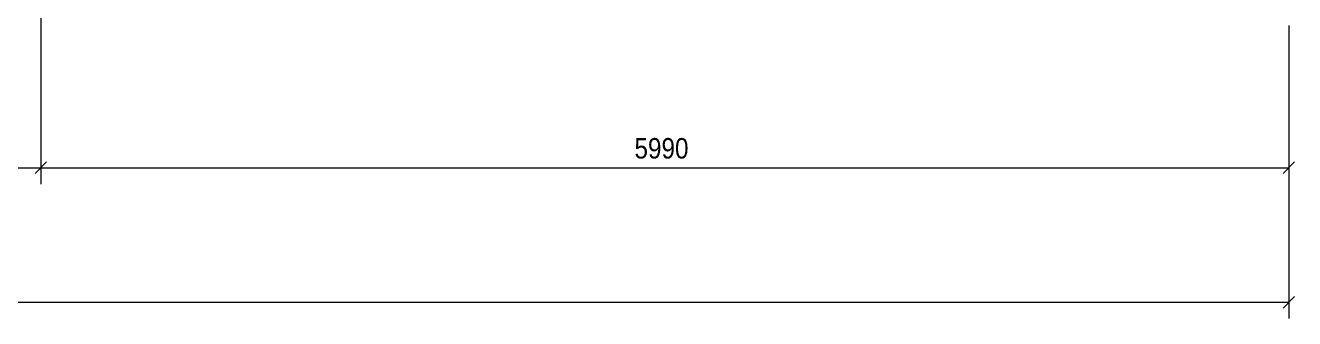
# Model space of a CAD drawing. Header units: millimetres. Extents: x 2 to 825, y 1 to 579.
# Drawn here: x 412.7 to 598.9, y 187.8 to 230.8 of the extents above; entities that cross this region are included whole.
import ezdxf

# ---------------------------------------------------------------- set-up
doc = ezdxf.new("R2010")
doc.units = ezdxf.units.MM
doc.linetypes.add('XKITLINE00', pattern=[0])
doc.layers.add('Dimensions', color=7, linetype='Continuous', lineweight=0)
doc.styles.add('ARIAL', font='ARIAL.TTF')

# ---------------------------------------------------------------- blocks, each defined once
blk = doc.blocks.new('*A67')
at = {"layer": 'Dimensions', "color": 7, "linetype": 'XKITLINE00', "lineweight": 0}
for p, q in [((598.01, 230.78), (598.01, 187.83)), ((41.63, 190.23), (598.01, 190.23)), ((598.85, 191.08), (597.16, 189.38))]:
    blk.add_line(p, q, dxfattribs=at)
at = {"layer": 'Dimensions', "color": 3}
blk.add_point((598.01, 190.23), dxfattribs=at)
blk = doc.blocks.new('*A69')
at = {"layer": 'Dimensions', "color": 7, "linetype": 'XKITLINE00', "lineweight": 0}
for p, q in [((414.92, 232.78), (414.92, 207.54)), ((415.77, 210.79), (414.07, 209.1)), ((144.62, 209.94), (414.92, 209.94))]:
    blk.add_line(p, q, dxfattribs=at)
at = {"layer": 'Dimensions', "color": 3}
blk.add_point((414.92, 209.94), dxfattribs=at)
blk = doc.blocks.new('*A70')
at = {"layer": 'Dimensions', "color": 7, "linetype": 'XKITLINE00', "lineweight": 0}
for p, q in [((414.92, 232.78), (414.92, 207.54)), ((598.01, 230.78), (598.01, 207.54)), ((415.77, 210.79), (414.07, 209.1)), ((598.85, 210.79), (597.16, 209.1)), ((414.92, 209.94), (598.01, 209.94))]:
    blk.add_line(p, q, dxfattribs=at)
at = {"layer": 'Dimensions', "color": 3}
for p in [(414.92, 209.94), (598.01, 209.94)]:
    blk.add_point(p, dxfattribs=at)
at = {"layer": 'Dimensions', "color": 3, "style": 'ARIAL', "width": 0.85}
blk.add_text('5990', height=3, dxfattribs=at).set_placement((502.01, 211.29))

msp = doc.modelspace()

# ---------------------------------------------------------------- block references
at = {"lineweight": 0}
for name in ['*A69', '*A70', '*A67']:
    msp.add_blockref(name, (0, 0), dxfattribs=at)

doc.saveas('drawing.dxf')
